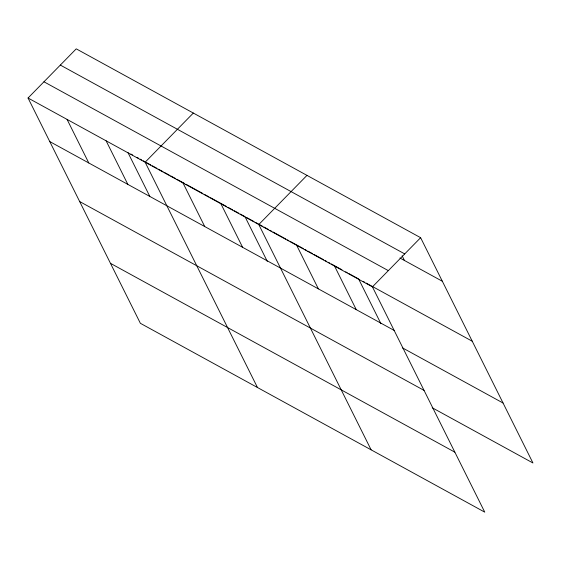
<?xml version="1.0" encoding="UTF-8"?>
<svg xmlns="http://www.w3.org/2000/svg" width="561" height="561" viewBox="0 0 561 561"><rect width="100%" height="100%" fill="white"/><g stroke="black" fill="none" stroke-linecap="round" stroke-linejoin="round"><path stroke-width="0.84" d="M28.05 98.014L372.434 286.86L484.76 512.151L140.376 323.304L28.05 98.014L76.24 48.849L420.624 237.696L532.95 462.986L432.18 407.728M193.328 113.056L145.138 162.22L257.471 387.511M306.972 175.376L258.789 224.54L371.116 449.831M372.434 286.86L420.624 237.696M60.336 65.076L404.719 253.916M399.916 257.99L442.341 281.257M43.954 81.787L388.338 270.633M130.916 154.065L132.452 154.899M137.038 157.417L138.574 158.258M140.103 159.1L141.631 159.934M143.16 160.776L144.696 161.617M146.225 162.452L150.818 164.969M152.347 165.811L156.94 168.328M158.468 169.17L163.062 171.687M164.59 172.529L166.119 173.363M166.89 173.784L169.184 175.046M170.712 175.881L175.305 178.398M176.834 179.239L184.492 183.44M186.021 184.274L202.858 193.51M204.386 194.351L205.915 195.186M206.686 195.607L208.98 196.869M210.508 197.703L226.581 206.518M228.11 207.36L232.703 209.877M234.232 210.712L238.825 213.236M240.353 214.071L244.947 216.588L267.281 261.384M246.461 217.423L254.042 221.574M255.557 222.408L262.373 226.146M263.887 226.974L268.439 229.47M269.953 230.298L271.468 231.132M272.983 231.959L282.828 237.366M283.586 237.78L285.865 239.028M287.379 239.856L288.894 240.683M290.409 241.518L303.291 248.579M304.805 249.414L306.32 250.241M307.835 251.076L312.379 253.565M313.894 254.399L323.746 259.799M325.261 260.627L326.775 261.461M328.29 262.289L329.805 263.123M331.32 263.95L341.93 269.771M345.716 271.847L347.231 272.674M348.746 273.509L358.598 278.908L380.933 323.704M363.142 281.405L364.657 282.232M366.172 283.067L472.243 341.228M49.768 141.575L394.159 330.422M402.279 347.757L503.049 403.015M79.669 201.546L424.053 390.393M110.475 263.333L454.866 452.18M402.132 255.816L404.46 260.486M334.552 266.082L356.27 309.651M296.671 245.311L318.389 288.873M220.908 203.769L242.625 247.331M183.026 182.991L204.744 226.56M127.859 152.382L149.808 196.406M106.113 140.818L127.831 184.38M67.082 119.416L88.799 162.978"/></g></svg>
